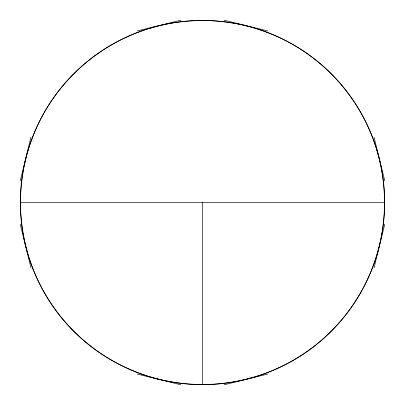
<?xml version="1.0" encoding="UTF-8"?>
<svg xmlns="http://www.w3.org/2000/svg" width="405" height="405" viewBox="0 0 405 405"><rect width="100%" height="100%" fill="white"/><g stroke="black" fill="none" stroke-linecap="round" stroke-linejoin="round"><path stroke-width="0.61" d="M20.25 180.731L30.967 137.189M374.033 267.811L384.75 224.269M137.189 30.967L180.731 20.25M224.269 384.75L267.811 374.033M20.331 202.5L384.669 202.5A182.26 182.26 0 0 1 202.5 384.669A182.26 182.26 0 0 1 20.331 202.5A182.169 182.169 0 0 1 202.5 20.478A182.169 182.169 0 0 1 384.669 202.5M224.269 20.25L267.811 30.967M137.189 374.033L180.731 384.75M374.033 137.189L384.75 180.731M20.25 224.269L30.967 267.811M202.5 202.5L202.5 384.669M111.507 360.106A181.987 181.987 0 0 0 384.487 202.5A181.987 181.987 0 0 0 111.507 44.894A181.987 181.987 0 0 0 111.507 360.106"/></g></svg>
